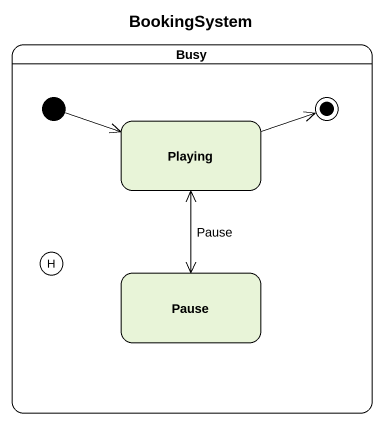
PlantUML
@startuml
title BookingSystem
hide empty description
state Busy {
  state Playing
  state history1 <<history>>
  state Pause
  [*] -right-> Playing
  Playing -right-> [*]
}
Playing --> Pause
Pause -up[dashed]-> Playing : Pause
@enduml
